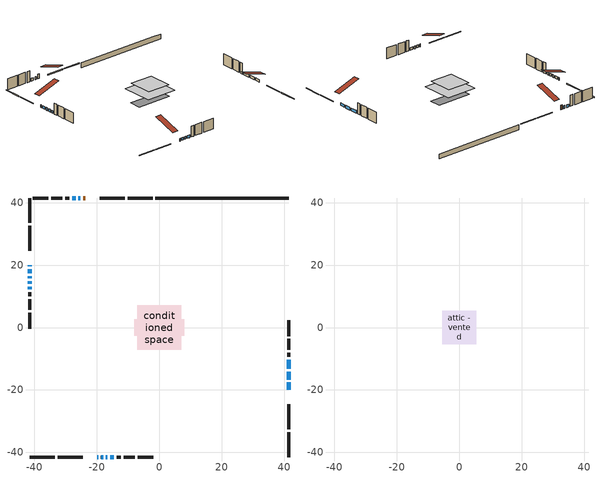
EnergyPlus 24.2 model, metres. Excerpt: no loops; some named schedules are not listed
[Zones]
conditioned space
 floor outside (Floor1 construction): -2.73,-2.73 -2.73,2.73 2.73,2.73 2.73,-2.73 z0.61
 floor adiabatic (AdiabaticFloorConstruction): -7.08,-7.08 -7.08,7.08 7.08,7.08 7.08,-7.08 z3.05
 floor foundation (Slab1 construction): -8,-2.67 -8,2.67 8,2.67 8,-2.67 z-1.52
 wall outside (RimJoist1 construction): -2.16,41.44 -10.16,41.44 / -41.44,-41.44 -33.44,-41.44 / -41.44,41.44 -41.44,33.44 / 41.44,-41.44 41.44,-33.44 z0.61:0.91
 wall outside (RimJoist2 construction): -11.09,41.44 -19.09,41.44 / -32.51,-41.44 -24.51,-41.44 / -41.44,32.51 -41.44,24.51 / 41.44,-32.51 41.44,-24.51 z0.61:0.91
 wall outside (AdiabaticWallConstruction 1): -23.7,41.44 -24.35,41.44 z0.61:2.64
 wall outside (AdiabaticWallConstruction): -41.44,19.9 -41.44,19.6 / -19.9,-41.44 -19.57,-41.44 / -41.44,18.67 -41.44,17.4 / 41.44,-19.9 41.44,-17.57 / 41.44,-16.65 41.44,-14.1 / -25.27,41.44 -25.85,41.44 / -18.64,-41.44 -17.98,-41.44 / -41.44,16.47 -41.44,15.73 / -41.44,14.8 -41.44,13.95 / -41.44,13.03 -41.44,12.26 / -17.05,-41.44 -16.57,-41.44 / 41.44,-13.18 41.44,-10.32 / -26.77,41.44 -27.92,41.44 / -15.65,-41.44 -14.5,-41.44 z0.61:1.83
 wall outside (Wall1 construction): -28.85,41.44 -30.15,41.44 / -13.58,-41.44 -12.27,-41.44 / -41.44,11.33 -41.44,10.03 / 41.44,-9.39 41.44,-8.09 z0.61:5.49
 wall outside (Wall2 construction): -31.08,41.44 -34.57,41.44 / -11.34,-41.44 -7.85,-41.44 / -41.44,9.1 -41.44,5.61 / 41.44,-7.16 41.44,-3.67 z0.61:5.49
 wall outside (Wall3 construction): -35.5,41.44 -40.51,41.44 / -6.92,-41.44 -1.91,-41.44 / -41.44,4.68 -41.44,-0.33 / 41.44,-2.74 41.44,2.27 z0.61:5.49
 wall foundation (FoundationWall1 construction): -1.23,41.44,-1.52 -1.23,41.44,0.61 37.18,41.44,0.61 37.18,41.44,0.47 41.44,41.44,0.47 41.44,41.44,-1.52
 window (WindowConstruction 11): -41.44,19.9 -41.44,19.6 z0.61:1.83
 window (WindowConstruction 3): -19.9,-41.44 -19.57,-41.44 z0.61:1.83
 window (WindowConstruction 4): -41.44,18.67 -41.44,17.4 z0.61:1.83
 window (WindowConstruction 5): 41.44,-19.9 41.44,-17.58 z0.61:1.83
 window (WindowConstruction 6): 41.44,-16.65 41.44,-14.11 z0.61:1.83
 window (WindowConstruction 7): -25.27,41.44 -25.85,41.44 z0.61:1.83
 window (WindowConstruction 8): -18.64,-41.44 -17.98,-41.44 z0.61:1.83
 window (WindowConstruction 12): -41.44,16.47 -41.44,15.73 z0.61:1.83
 window (WindowConstruction 9): -41.44,14.8 -41.44,13.95 z0.61:1.83
 window (WindowConstruction 10): -41.44,13.03 -41.44,12.26 z0.61:1.83
 window (WindowConstruction 13): -17.05,-41.44 -16.58,-41.44 z0.61:1.83
 window (WindowConstruction): 41.44,-13.18 41.44,-10.32 z0.61:1.83
 window (WindowConstruction 1): -26.78,41.44 -27.92,41.44 z0.61:1.83
 window (WindowConstruction 2): -15.65,-41.44 -14.5,-41.44 z0.61:1.83
 door (Door): -23.7,41.44 -24.35,41.44 z0.61:2.64
 ceiling adiabatic (AdiabaticFloorConstruction): 7.08,-7.08 7.08,7.08 -7.08,7.08 -7.08,-7.08 z3.05
attic - vented
 floor to conditioned space (Floor2 construction Reversed): -5.37,-5.37 -5.37,5.37 5.37,5.37 5.37,-5.37 z5.49
 roof outside (Roof1 construction): -22.77,41.44,5.49 -22.77,30.99,8.97 -20.02,30.99,8.97 -20.02,41.44,5.49; -20.83,-41.44,5.49 -20.83,-30.99,8.97 -23.58,-30.99,8.97 -23.58,-41.44,5.49; -41.44,20.83,5.49 -30.99,20.83,8.97 -30.99,23.58,8.97 -41.44,23.58,5.49; 41.44,-20.83,5.49 30.99,-20.83,8.97 30.99,-23.58,8.97 41.44,-23.58,5.49
[Building]
Building 1: Terrain=Suburbs
[Site:Location]
Toronto City Centre_ON: Latitude {deg}=43.63; Longitude {deg}=-79.39; Time Zone {hr}=-5; Elevation {m}=77; Keep Site Location Information=Yes
[Site:GroundTemperature:Shallow]
5.01852, 3.26908, 3.12898, 3.95918, 7.29196, 10.6092, 13.4851, 15.3069, 15.4617, 13.9799, 11.1774, 7.9619
[Site:WaterMainsTemperature]
Calculation Method=Schedule; Temperature Schedule=mains temperature schedule
[Material] Roughness=Rough; Thermal Absorptance=0.9
Name | Thickness {m} | Conductivity {W/m-K} | Density {kg/m3} | Specific Heat {J/kg-K} | Solar Absorptance | Visible Absorptance
asphalt or fiberglass shingles | 0.00635 | 0.162714 | 1121.4 | 1465.45 | 0.4 | 0.4
ceiling loosefill ins | 0.169333 | 0.0480833 | 16.02 | 1046.75 | 0.7 | 0.7
ceiling stud and cavity | 0.1397 | 0.108089 | 65.682 | 1177.47 | 0.7 | 0.7
concrete 4.0 in. | 0.1016 | 1.803125 | 2242.8 | 837.4 | 0.7 | 0.7
concrete 8.0 in. | 0.2032 | 1.803125 | 2242.8 | 837.4 | 0.7 | 0.7
door material | 0.04445 | 0.053851 | 512.64 | 1214.23 | 0.7 | 0.7
exterior vertical ins | 0.0363136 | 0.029427 | 32.04 | 1214.23 | 0.7 | 0.7
floor covering | 0.0127 | 0.0433444 | 54.468 | 1339.84 | 0.6 | 0.6
floor rigid ins | 0.051816 | 0.029427 | 32.04 | 1214.23 | 0.7 | 0.7
floor rigid ins 1; wall rigid ins | 0.512978 | 0.029427 | 32.04 | 1214.23 | 0.7 | 0.7
floor stud and cavity | 0.1397 | 0.0891235 | 92.3553 | 1139.71 | 0.7 | 0.7
floor stud and cavity 1 | 0.1397 | 1.75129 | 37.0049 | 1207.88 | 0.7 | 0.7
furniture material conditioned space 1 | 0.1524 | 0.115458 | 640.8 | 1214.23 | 0.6 | 0.6
gypsum board | 0.0127 | 0.160291 | 801 | 837.4 | 0.6 | 0.6
gypsum board 1 | 0.0127 | 0.160291 | 801 | 837.4 | 0.7 | 0.7
osb sheathing 0.5 in. | 0.0127 | 0.115458 | 512.64 | 1214.23 | 0.7 | 0.7
osb sheathing 0.75 in. | 0.01905 | 0.115458 | 512.64 | 1214.23 | 0.7 | 0.7
osb sheathing 2.0 in. | 0.0508 | 0.115458 | 512.64 | 1214.23 | 0.7 | 0.7
rim joist stud and cavity | 0.0508 | 0.0451784 | 125.044 | 1163.47 | 0.6 | 0.6
rim joist stud and cavity 1 | 0.0508 | 0.0448274 | 125.044 | 1163.47 | 0.6 | 0.6
wall stud and cavity | 0.1397 | 0.0812893 | 139.0536 | 1170.24 | 0.7 | 0.7
wall stud and cavity 1 | 0.1397 | 0.0809575 | 139.0536 | 1170.24 | 0.7 | 0.7
wall stud and cavity 2 | 0.0889 | 0.380278 | 52.3479 | 1209.89 | 0.7 | 0.7
wall stud and cavity 3 | 0.0889 | 0.391764 | 83.0341 | 1211.67 | 0.7 | 0.7
wood siding | 0.0254 | 0.102417 | 544.68 | 1172.36 | 0.4 | 0.4
wood siding 1; wood siding 2; wood siding 3 | 0.0254 | 0.102417 | 544.68 | 1172.36 | 0.7 | 0.7
[WindowMaterial:SimpleGlazingSystem]
Name | U-Factor {W/m2-K} | Solar Heat Gain Coefficient
WindowMaterial | 2.29164 | 0.54
WindowMaterial 1 | 2.39384 | 0.5
WindowMaterial 2 | 2.51649 | 0.44
WindowMaterial 3 | 2.50173 | 0.45
WindowMaterial 4 | 2.26098 | 0.56
WindowMaterial 5 | 2.21896 | 0.58
WindowMaterial 6 | 2.333658 | 0.53
WindowMaterial 7 | 7.12703 | 0.61
WindowMaterial 8 | 6.71083 | 0.75
WindowMaterial 9 | 2.73055 | 0.34
[Construction]
AdiabaticFloorConstruction: floor stud and cavity 1, floor rigid ins 1, osb sheathing 0.75 in., floor covering
AdiabaticWallConstruction: wood siding 2, wall rigid ins, wall stud and cavity 2, gypsum board
AdiabaticWallConstruction 1: wood siding 3, wall rigid ins, wall stud and cavity 2, gypsum board
Door: door material
Floor1 construction: floor stud and cavity, floor rigid ins, osb sheathing 0.75 in., floor covering
Floor2 construction Reversed: gypsum board, ceiling stud and cavity, ceiling loosefill ins
FoundationWall1 construction: concrete 8.0 in., gypsum board 1
furniture construction conditioned space 1: furniture material conditioned space 1
PartitionWallConstruction: gypsum board, wall stud and cavity 3, gypsum board
RimJoist1 construction: wood siding 1, osb sheathing 2.0 in., rim joist stud and cavity
RimJoist2 construction: wood siding 1, osb sheathing 2.0 in., rim joist stud and cavity 1
Roof1 construction: asphalt or fiberglass shingles
Slab1 construction: concrete 4.0 in.
Wall1 construction; Wall2 construction: wood siding, osb sheathing 0.5 in., wall stud and cavity, gypsum board
Wall3 construction: wood siding, osb sheathing 0.5 in., wall stud and cavity 1, gypsum board
WindowConstruction: WindowMaterial
WindowConstruction 1; WindowConstruction 2; WindowConstruction 7: WindowMaterial 1
WindowConstruction 10: WindowMaterial 6
WindowConstruction 11: WindowMaterial 7
WindowConstruction 12: WindowMaterial 8
WindowConstruction 13: WindowMaterial 9
WindowConstruction 3; WindowConstruction 8: WindowMaterial 2
WindowConstruction 4; WindowConstruction 9: WindowMaterial 3
WindowConstruction 5: WindowMaterial 4
WindowConstruction 6: WindowMaterial 5
[Zone] Multiplier=1; Part of Total Floor Area=Yes
Name | Volume {m3}
attic - vented | 65.167
conditioned space | 713.4
[Space]
Name | Zone | Volume {m3}
attic - vented 1 | attic - vented | 65.167
conditioned space 1 | conditioned space | 713.4
[ZoneInfiltration:EffectiveLeakageArea]
infil attic - vented 1: Zone or Space=attic - vented 1; Schedule=Always On Discrete; Effective Air Leakage Area {cm2}=4850.53; Stack Coefficient=0.00024232; Wind Coefficient=1.05176e-05
[ZoneMixing]
whole house fan mix: Zone or Space=attic - vented; Schedule=Always On Continuous; Design Flow Rate Calculation Method=Flow/Zone; Design Flow Rate {m3/s}=0; Source Zone or Space=conditioned space
[SurfaceProperty:ExposedFoundationPerimeter]
Slab1: Exposed Perimeter Calculation Method=TotalExposedPerimeter; Total Exposed Perimeter {m}=42.671
[InternalMass] Zone or ZoneList=conditioned space; Space or SpaceList=conditioned space 1
Name | Construction | Surface Area {m2}
furniture mass conditioned space 1 | furniture construction conditioned space 1 | 126.36
partition wall mass | PartitionWallConstruction | 315.9
[Lights]
interior lighting: Zone or ZoneList or Space or SpaceList=conditioned space 1; Schedule=interior lighting schedule; Design Level Calculation Method=LightingLevel; Lighting Level {W}=343.2; Return Air Fraction=0; Fraction Radiant=0.6; Fraction Visible=0.2; Fraction Replaceable=1
[People]
occupants: Zone or ZoneList or Space or SpaceList=conditioned space 1; Number of People Schedule=occupants schedule; Number of People Calculation Method=People; Number of People=3; Fraction Radiant=0.314171; Sensible Heat Fraction=0.56303; Activity Level Schedule=occupants activity schedule; Carbon Dioxide Generation Rate {m3/s-W}=0; Enable ASHRAE 55 Comfort Warnings=No; Mean Radiant Temperature Calculation Type=EnclosureAveraged
[ElectricEquipment] Zone or ZoneList or Space or SpaceList=conditioned space 1; Design Level Calculation Method=EquipmentLevel
Name | Schedule | Design Level {W} | Fraction Latent | Fraction Radiant | Fraction Lost
clothes dryer | clothes dryer schedule | 140.772 | 0.015 | 0.081 | 0.85
clothes washer | clothes washer schedule | 32.1985 | 0.03 | 0.162 | 0.7
cooking range | cooking range schedule | 215.147 | 0.08 | 0.432 | 0.2
dishwasher | dishwasher schedule | 66.8632 | 0.3 | 0.18 | 0.4
fridge | fridge schedule | 72.9452 | 0 | 0.6 | 0
mech vent bath fan 0 | mech vent bath fan 0 schedule | 50.2 | 0 | 0 | 1
mech vent bath fan 1 | mech vent bath fan 1 schedule | 50.2 | 0 | 0 | 1
mech vent house fan | mech vent house fan schedule | 0 | 0 | 0 | 1
mech vent house fan cfis | mech vent house fan cfis schedule | 0 | 0 | 0 | 0
mech vent range fan 0 | mech vent range fan 0 schedule | 57 | 0 | 0 | 1
misc plug loads | misc plug loads schedule | 494.7 | 0.045 | 0.513 | 0.1
whole house fan | Always On Discrete | 0 | 0 | 0 | 1
[OtherEquipment] Zone or ZoneList or Space or SpaceList=conditioned space 1; Design Level Calculation Method=EquipmentLevel
Name | Fuel Type | Schedule | Design Level {W} | Fraction Latent | Fraction Radiant | Fraction Lost
clothes dryer 1 | Electricity | clothes dryer schedule | 0 | 0.015 | 0.081 | 0.85
cooking range 1 | Electricity | cooking range schedule | 0 | 0.08 | 0.432 | 0.2
general water use latent | None | general water use schedule | 62.594 | 1 | 0 | 0
general water use sensible | None | general water use schedule | -61.6891 | 0 | 0.6 | 0
mech vent house fan latent load | None | Always On Discrete | 0 | 1 | 0 | 0
mech vent house fan sensible load | None | Always On Discrete | 0 | 0 | 0 | 0
water heater energy adjustment1 | NaturalGas | Always On Discrete | 0.01 | 0 | 0 | 1
[ZoneInfiltration:DesignFlowRate] Zone or ZoneList or Space or SpaceList=conditioned space 1; Schedule=Always On Discrete; Design Flow Rate Calculation Method=Flow/Zone; Design Flow Rate {m3/s}=0
infil flow; natural vent flow; whole house fan flow
[AvailabilityManager:Scheduled]
central ac and furnace airloop Availability Manager: Schedule=Always On Discrete
[Foundation:Kiva]
Foundation Kiva 1: Initial Indoor Air Temperature {C}=18; Wall Height Above Grade {m}=0.609996; Wall Depth Below Slab {m}=0.2032; Custom Block Material Name 1=exterior vertical ins; Custom Block Depth 1 {m}=2.13; Custom Block X Position 1 {m}=0.2159; Custom Block Z Position 1 {m}=0
[Foundation:Kiva:Settings]
Soil Conductivity {W/m-K}=0.849921; Soil Density {kg/m3}=1842.3; Soil Specific Heat {J/kg-K}=418.7; Ground Solar Absorptivity=0.9; Ground Thermal Absorptivity=0.9; Ground Surface Roughness {m}=0.03; Far-Field Width {m}=40; Deep-Ground Boundary Condition=ZeroFlux; Deep-Ground Depth {m}=40; Minimum Cell Dimension {m}=0.2; Maximum Cell Growth Coefficient=3; Simulation Timestep=Timestep
[Exterior:Lights]
exterior lighting: Schedule=exterior lighting schedule; Design Level {W}=75.6
[EnergyManagementSystem:GlobalVariable]
central_ac_and_furnace_airloop_Fan_RTF
infil_program_Qfan
infil_program_Qinf
natural_vent_program_Qnv
natural_vent_program_Qwhf
[EnergyManagementSystem:Sensor]
Name | Output:Variable or Output:Meter Index Key | Output:Variable or Output:Meter
airflow_gain | infil flow | Infiltration Sensible Heat Gain Energy
airflow_gain_1 | natural vent flow | Infiltration Sensible Heat Gain Energy
airflow_gain_2 | whole house fan flow | Infiltration Sensible Heat Gain Energy
airflow_loss | infil flow | Infiltration Sensible Heat Loss Energy
airflow_loss_1 | natural vent flow | Infiltration Sensible Heat Loss Energy
airflow_loss_2 | whole house fan flow | Infiltration Sensible Heat Loss Energy
clg_load_cond |  | Cooling:EnergyTransfer:Zone:CONDITIONED SPACE
clg_sp_s; clg_sp_s_1 | cooling setpoint | Schedule Value
clothes_dryer_exhaust_0_sch_s | clothes dryer exhaust 0 schedule | Schedule Value
cool_season | cooling season schedule | Schedule Value
htg_load_cond |  | Heating:EnergyTransfer:Zone:CONDITIONED SPACE
htg_sp_s; htg_sp_s_1 | heating setpoint | Schedule Value
ig_ee_conv | clothes dryer | Electric Equipment Convective Heating Energy
ig_ee_conv_2 | cooking range | Electric Equipment Convective Heating Energy
ig_ee_conv_4 | fridge | Electric Equipment Convective Heating Energy
ig_ee_conv_5 | misc plug loads | Electric Equipment Convective Heating Energy
ig_ee_conv_6 | whole house fan | Electric Equipment Convective Heating Energy
ig_ee_rad | clothes dryer | Electric Equipment Radiant Heating Energy
ig_ee_rad_2 | cooking range | Electric Equipment Radiant Heating Energy
ig_ee_rad_4 | fridge | Electric Equipment Radiant Heating Energy
ig_ee_rad_5 | misc plug loads | Electric Equipment Radiant Heating Energy
ig_ee_rad_6 | whole house fan | Electric Equipment Radiant Heating Energy
ig_lgt_conv | interior lighting | Lights Convective Heating Energy
ig_lgt_rad | interior lighting | Lights Radiant Heating Energy
ig_lgt_vis | interior lighting | Lights Visible Radiation Heating Energy
ig_oe_conv | clothes dryer 1 | Other Equipment Convective Heating Energy
ig_oe_conv_1 | cooking range 1 | Other Equipment Convective Heating Energy
ig_oe_conv_2 | general water use latent | Other Equipment Convective Heating Energy
ig_oe_conv_3 | general water use sensible | Other Equipment Convective Heating Energy
ig_oe_conv_4 | water heater energy adjustment1 | Other Equipment Convective Heating Energy
ig_oe_rad | clothes dryer 1 | Other Equipment Radiant Heating Energy
ig_oe_rad_1 | cooking range 1 | Other Equipment Radiant Heating Energy
ig_oe_rad_2 | general water use latent | Other Equipment Radiant Heating Energy
ig_oe_rad_3 | general water use sensible | Other Equipment Radiant Heating Energy
ig_oe_rad_4 | water heater energy adjustment1 | Other Equipment Radiant Heating Energy
ig_ppl_conv | occupants | People Convective Heating Energy
ig_ppl_rad | occupants | People Radiant Heating Energy
im_conv | furniture mass conditioned space 1 | Surface Inside Face Convection Heat Gain Energy
im_conv_1 | partition wall mass | Surface Inside Face Convection Heat Gain Energy
im_ig | furniture mass conditioned space 1 | Surface Inside Face Internal Gains Radiation Heat Gain Energy
im_ig_1 | partition wall mass | Surface Inside Face Internal Gains Radiation Heat Gain Energy
im_lgt | furniture mass conditioned space 1 | Surface Inside Face Lights Radiation Heat Gain Energy
im_lgt_1 | partition wall mass | Surface Inside Face Lights Radiation Heat Gain Energy
im_sol | furniture mass conditioned space 1 | Surface Inside Face Solar Radiation Heat Gain Energy
im_sol_1 | partition wall mass | Surface Inside Face Solar Radiation Heat Gain Energy
im_surf | furniture mass conditioned space 1 | Surface Inside Face Net Surface Thermal Radiation Heat Gain Energy
im_surf_1 | partition wall mass | Surface Inside Face Net Surface Thermal Radiation Heat Gain Energy
mech_vent_bath_fan_0_sch_s | mech vent bath fan 0 schedule | Schedule Value
mech_vent_bath_fan_1_sch_s | mech vent bath fan 1 schedule | Schedule Value
mech_vent_range_fan_0_sch_s | mech vent range fan 0 schedule | Schedule Value
mv_conv | mech vent bath fan 0 | Electric Equipment Convective Heating Energy
mv_conv_1 | mech vent bath fan 1 | Electric Equipment Convective Heating Energy
mv_conv_2 | mech vent house fan | Electric Equipment Convective Heating Energy
mv_conv_3 | mech vent house fan cfis | Electric Equipment Convective Heating Energy
mv_conv_4 | mech vent range fan 0 | Electric Equipment Convective Heating Energy
mv_conv_5 | mech vent house fan latent load | Other Equipment Convective Heating Energy
mv_conv_6 | mech vent house fan sensible load | Other Equipment Convective Heating Energy
mv_rad | mech vent bath fan 0 | Electric Equipment Radiant Heating Energy
mv_rad_1 | mech vent bath fan 1 | Electric Equipment Radiant Heating Energy
mv_rad_2 | mech vent house fan | Electric Equipment Radiant Heating Energy
mv_rad_3 | mech vent house fan cfis | Electric Equipment Radiant Heating Energy
mv_rad_4 | mech vent range fan 0 | Electric Equipment Radiant Heating Energy
mv_rad_5 | mech vent house fan latent load | Other Equipment Radiant Heating Energy
mv_rad_6 | mech vent house fan sensible load | Other Equipment Radiant Heating Energy
natural_vent_s | natural vent schedule | Schedule Value
out_pb_s |  | Site Outdoor Air Barometric Pressure
out_wt_s |  | Site Outdoor Air Humidity Ratio
site_vw_s |  | Site Wind Speed
ss_back_out | Window1 | Surface Window Shortwave from Zone Back Out Window Heat Transfer Rate
ss_back_out_1 | Window10 | Surface Window Shortwave from Zone Back Out Window Heat Transfer Rate
ss_back_out_10 | Window23 | Surface Window Shortwave from Zone Back Out Window Heat Transfer Rate
ss_back_out_11 | Window3 | Surface Window Shortwave from Zone Back Out Window Heat Transfer Rate
ss_back_out_12 | Window6 | Surface Window Shortwave from Zone Back Out Window Heat Transfer Rate
ss_back_out_13 | Window8 | Surface Window Shortwave from Zone Back Out Window Heat Transfer Rate
ss_back_out_2 | Window11 | Surface Window Shortwave from Zone Back Out Window Heat Transfer Rate
ss_back_out_3 | Window14 | Surface Window Shortwave from Zone Back Out Window Heat Transfer Rate
ss_back_out_4 | Window16 | Surface Window Shortwave from Zone Back Out Window Heat Transfer Rate
ss_back_out_5 | Window17 | Surface Window Shortwave from Zone Back Out Window Heat Transfer Rate
ss_back_out_6 | Window18 | Surface Window Shortwave from Zone Back Out Window Heat Transfer Rate
ss_back_out_7 | Window2 | Surface Window Shortwave from Zone Back Out Window Heat Transfer Rate
ss_back_out_8 | Window20 | Surface Window Shortwave from Zone Back Out Window Heat Transfer Rate
ss_back_out_9 | Window22 | Surface Window Shortwave from Zone Back Out Window Heat Transfer Rate
ss_conv | Door1 | Surface Inside Face Convection Heat Gain Energy
ss_conv_1 | Window1 | Surface Inside Face Convection Heat Gain Energy
ss_conv_10 | Window22 | Surface Inside Face Convection Heat Gain Energy
ss_conv_11 | Window23 | Surface Inside Face Convection Heat Gain Energy
ss_conv_12 | Window3 | Surface Inside Face Convection Heat Gain Energy
ss_conv_13 | Window6 | Surface Inside Face Convection Heat Gain Energy
ss_conv_14 | Window8 | Surface Inside Face Convection Heat Gain Energy
ss_conv_2 | Window10 | Surface Inside Face Convection Heat Gain Energy
ss_conv_3 | Window11 | Surface Inside Face Convection Heat Gain Energy
ss_conv_4 | Window14 | Surface Inside Face Convection Heat Gain Energy
ss_conv_5 | Window16 | Surface Inside Face Convection Heat Gain Energy
ss_conv_6 | Window17 | Surface Inside Face Convection Heat Gain Energy
ss_conv_7 | Window18 | Surface Inside Face Convection Heat Gain Energy
ss_conv_8 | Window2 | Surface Inside Face Convection Heat Gain Energy
ss_conv_9 | Window20 | Surface Inside Face Convection Heat Gain Energy
ss_ig | Door1 | Surface Inside Face Internal Gains Radiation Heat Gain Energy
ss_ig_1 | Window1 | Surface Inside Face Internal Gains Radiation Heat Gain Energy
ss_ig_10 | Window22 | Surface Inside Face Internal Gains Radiation Heat Gain Energy
ss_ig_11 | Window23 | Surface Inside Face Internal Gains Radiation Heat Gain Energy
ss_ig_12 | Window3 | Surface Inside Face Internal Gains Radiation Heat Gain Energy
ss_ig_13 | Window6 | Surface Inside Face Internal Gains Radiation Heat Gain Energy
ss_ig_14 | Window8 | Surface Inside Face Internal Gains Radiation Heat Gain Energy
ss_ig_2 | Window10 | Surface Inside Face Internal Gains Radiation Heat Gain Energy
ss_ig_3 | Window11 | Surface Inside Face Internal Gains Radiation Heat Gain Energy
ss_ig_4 | Window14 | Surface Inside Face Internal Gains Radiation Heat Gain Energy
ss_ig_5 | Window16 | Surface Inside Face Internal Gains Radiation Heat Gain Energy
ss_ig_6 | Window17 | Surface Inside Face Internal Gains Radiation Heat Gain Energy
ss_ig_7 | Window18 | Surface Inside Face Internal Gains Radiation Heat Gain Energy
ss_ig_8 | Window2 | Surface Inside Face Internal Gains Radiation Heat Gain Energy
ss_ig_9 | Window20 | Surface Inside Face Internal Gains Radiation Heat Gain Energy
ss_lgt | Door1 | Surface Inside Face Lights Radiation Heat Gain Energy
ss_sol | Door1 | Surface Inside Face Solar Radiation Heat Gain Energy
ss_surf | Door1 | Surface Inside Face Net Surface Thermal Radiation Heat Gain Energy
ss_surf_1 | Window1 | Surface Inside Face Net Surface Thermal Radiation Heat Gain Energy
ss_surf_10 | Window22 | Surface Inside Face Net Surface Thermal Radiation Heat Gain Energy
ss_surf_11 | Window23 | Surface Inside Face Net Surface Thermal Radiation Heat Gain Energy
ss_surf_12 | Window3 | Surface Inside Face Net Surface Thermal Radiation Heat Gain Energy
ss_surf_13 | Window6 | Surface Inside Face Net Surface Thermal Radiation Heat Gain Energy
ss_surf_14 | Window8 | Surface Inside Face Net Surface Thermal Radiation Heat Gain Energy
ss_surf_2 | Window10 | Surface Inside Face Net Surface Thermal Radiation Heat Gain Energy
ss_surf_3 | Window11 | Surface Inside Face Net Surface Thermal Radiation Heat Gain Energy
ss_surf_4 | Window14 | Surface Inside Face Net Surface Thermal Radiation Heat Gain Energy
ss_surf_5 | Window16 | Surface Inside Face Net Surface Thermal Radiation Heat Gain Energy
ss_surf_6 | Window17 | Surface Inside Face Net Surface Thermal Radiation Heat Gain Energy
ss_surf_7 | Window18 | Surface Inside Face Net Surface Thermal Radiation Heat Gain Energy
ss_surf_8 | Window2 | Surface Inside Face Net Surface Thermal Radiation Heat Gain Energy
ss_surf_9 | Window20 | Surface Inside Face Net Surface Thermal Radiation Heat Gain Energy
ss_trans_in | Window1 | Surface Window Transmitted Solar Radiation Rate
ss_trans_in_1 | Window10 | Surface Window Transmitted Solar Radiation Rate
ss_trans_in_10 | Window23 | Surface Window Transmitted Solar Radiation Rate
ss_trans_in_11 | Window3 | Surface Window Transmitted Solar Radiation Rate
ss_trans_in_12 | Window6 | Surface Window Transmitted Solar Radiation Rate
ss_trans_in_13 | Window8 | Surface Window Transmitted Solar Radiation Rate
ss_trans_in_2 | Window11 | Surface Window Transmitted Solar Radiation Rate
ss_trans_in_3 | Window14 | Surface Window Transmitted Solar Radiation Rate
ss_trans_in_4 | Window16 | Surface Window Transmitted Solar Radiation Rate
ss_trans_in_5 | Window17 | Surface Window Transmitted Solar Radiation Rate
ss_trans_in_6 | Window18 | Surface Window Transmitted Solar Radiation Rate
ss_trans_in_7 | Window2 | Surface Window Transmitted Solar Radiation Rate
ss_trans_in_8 | Window20 | Surface Window Transmitted Solar Radiation Rate
ss_trans_in_9 | Window22 | Surface Window Transmitted Solar Radiation Rate
ss_trans_out | Window1 | Surface Inside Face Initial Transmitted Diffuse Transmitted Out Window Solar Radiation Rate
ss_trans_out_1 | Window10 | Surface Inside Face Initial Transmitted Diffuse Transmitted Out Window Solar Radiation Rate
ss_trans_out_10 | Window23 | Surface Inside Face Initial Transmitted Diffuse Transmitted Out Window Solar Radiation Rate
ss_trans_out_11 | Window3 | Surface Inside Face Initial Transmitted Diffuse Transmitted Out Window Solar Radiation Rate
ss_trans_out_12 | Window6 | Surface Inside Face Initial Transmitted Diffuse Transmitted Out Window Solar Radiation Rate
ss_trans_out_13 | Window8 | Surface Inside Face Initial Transmitted Diffuse Transmitted Out Window Solar Radiation Rate
ss_trans_out_2 | Window11 | Surface Inside Face Initial Transmitted Diffuse Transmitted Out Window Solar Radiation Rate
ss_trans_out_3 | Window14 | Surface Inside Face Initial Transmitted Diffuse Transmitted Out Window Solar Radiation Rate
ss_trans_out_4 | Window16 | Surface Inside Face Initial Transmitted Diffuse Transmitted Out Window Solar Radiation Rate
ss_trans_out_5 | Window17 | Surface Inside Face Initial Transmitted Diffuse Transmitted Out Window Solar Radiation Rate
ss_trans_out_6 | Window18 | Surface Inside Face Initial Transmitted Diffuse Transmitted Out Window Solar Radiation Rate
ss_trans_out_7 | Window2 | Surface Inside Face Initial Transmitted Diffuse Transmitted Out Window Solar Radiation Rate
ss_trans_out_8 | Window20 | Surface Inside Face Initial Transmitted Diffuse Transmitted Out Window Solar Radiation Rate
